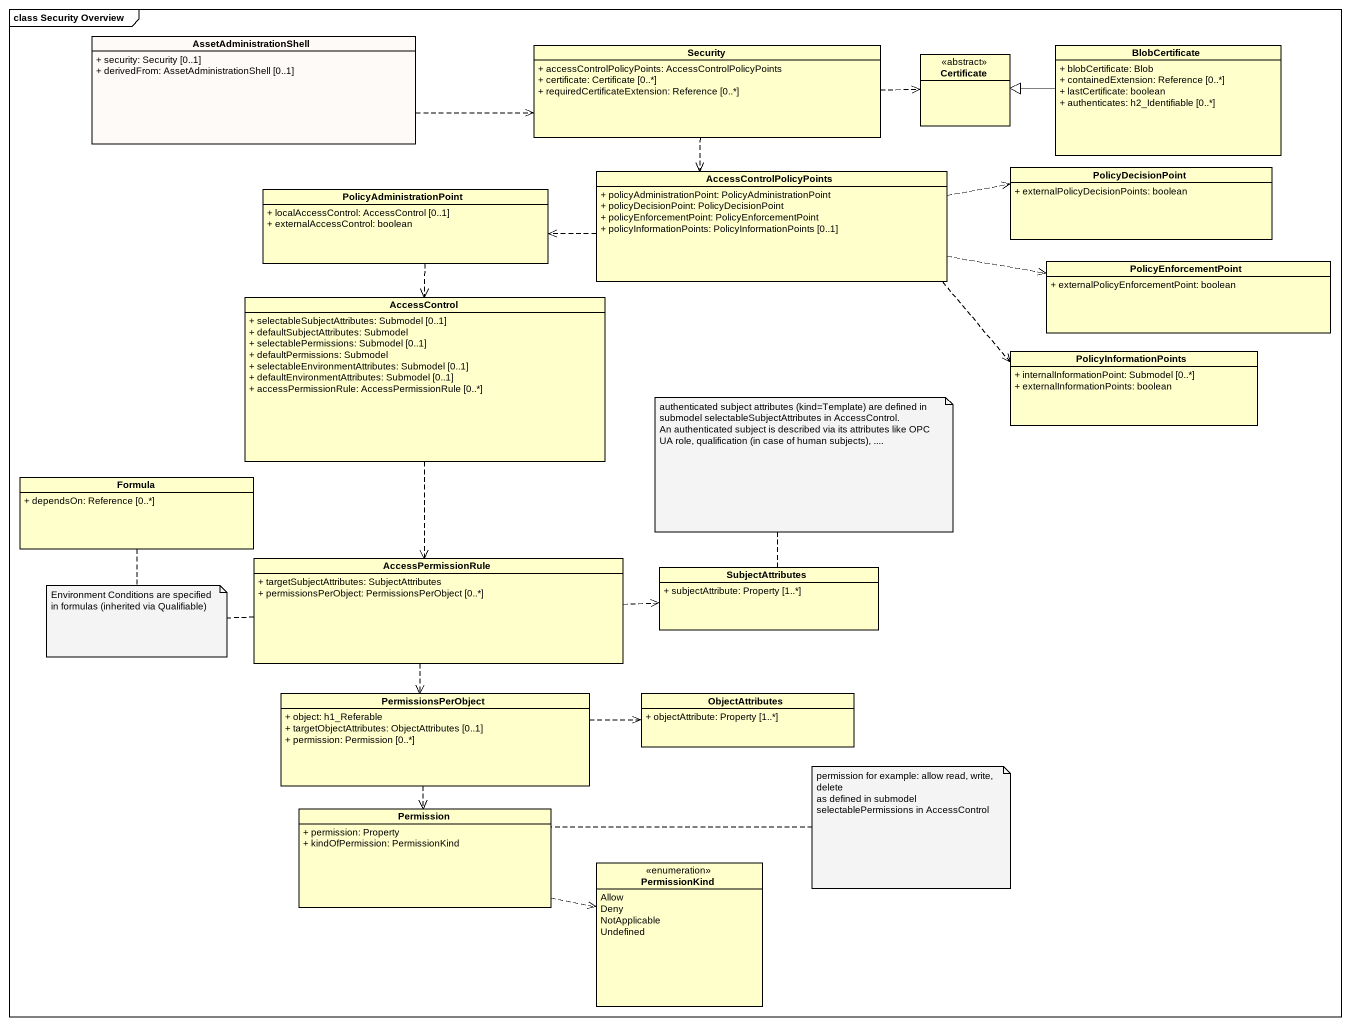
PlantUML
@startuml
mainframe class Security Overview
hide circle
hide empty members
skinparam classAttributeIconSize 0
class AssetAdministrationShell #FEFAF7 {
  + security: Security [0..1]
  + derivedFrom: AssetAdministrationShell [0..1]
}
class Security {
  + accessControlPolicyPoints: AccessControlPolicyPoints
  + certificate: Certificate [0..*]
  + requiredCertificateExtension: Reference [0..*]
}
class BlobCertificate {
  + blobCertificate: Blob
  + containedExtension: Reference [0..*]
  + lastCertificate: boolean
  + authenticates: h2_Identifiable [0..*]
}
class Certificate <<abstract>>
class PolicyDecisionPoint {
  + externalPolicyDecisionPoints: boolean
}
class PolicyAdministrationPoint {
  + localAccessControl: AccessControl [0..1]
  + externalAccessControl: boolean
}
class AccessControlPolicyPoints {
  + policyAdministrationPoint: PolicyAdministrationPoint
  + policyDecisionPoint: PolicyDecisionPoint
  + policyEnforcementPoint: PolicyEnforcementPoint
  + policyInformationPoints: PolicyInformationPoints [0..1]
}
class PolicyEnforcementPoint {
  + externalPolicyEnforcementPoint: boolean
}
class AccessControl {
  + selectableSubjectAttributes: Submodel [0..1]
  + defaultSubjectAttributes: Submodel
  + selectablePermissions: Submodel [0..1]
  + defaultPermissions: Submodel
  + selectableEnvironmentAttributes: Submodel [0..1]
  + defaultEnvironmentAttributes: Submodel [0..1]
  + accessPermissionRule: AccessPermissionRule [0..*]
}
class PolicyInformationPoints {
  + internalInformationPoint: Submodel [0..*]
  + externalInformationPoints: boolean
}
class Formula {
  + dependsOn: Reference [0..*]
}
class AccessPermissionRule {
  + targetSubjectAttributes: SubjectAttributes
  + permissionsPerObject: PermissionsPerObject [0..*]
}
class SubjectAttributes {
  + subjectAttribute: Property [1..*]
}
class PermissionsPerObject {
  + object: h1_Referable
  + targetObjectAttributes: ObjectAttributes [0..1]
  + permission: Permission [0..*]
}
class ObjectAttributes {
  + objectAttribute: Property [1..*]
}
class Permission {
  + permission: Property
  + kindOfPermission: PermissionKind
}
enum PermissionKind {
  Allow
  Deny
  NotApplicable
  Undefined
}
AssetAdministrationShell .right.> Security
Security .right.> Certificate
Security ..> AccessControlPolicyPoints
BlobCertificate -left-|> Certificate
PolicyAdministrationPoint ..> AccessControl
AccessControlPolicyPoints .right.> PolicyDecisionPoint
AccessControlPolicyPoints .left.> PolicyAdministrationPoint
AccessControlPolicyPoints .right.> PolicyEnforcementPoint
AccessControlPolicyPoints .right.> PolicyInformationPoints
AccessControl ..> AccessPermissionRule
AccessPermissionRule .right.> SubjectAttributes
AccessPermissionRule ..> PermissionsPerObject
PermissionsPerObject .right.> ObjectAttributes
PermissionsPerObject ..> Permission
Permission .right.> PermissionKind
note top of SubjectAttributes
  authenticated subject attributes (kind=Template) are defined in submodel selectableSubjectAttributes in AccessControl.
  An authenticated subject is described via its attributes like OPC UA role, qualification (in case of human subjects), ....
end note
note as N2
  Environment Conditions are specified in formulas (inherited via Qualifiable)
end note
N2 .. Formula
N2 .. AccessPermissionRule
note right of Permission
  permission for example: allow read, write, delete
  as defined in submodel selectablePermissions in AccessControl
end note
@enduml
